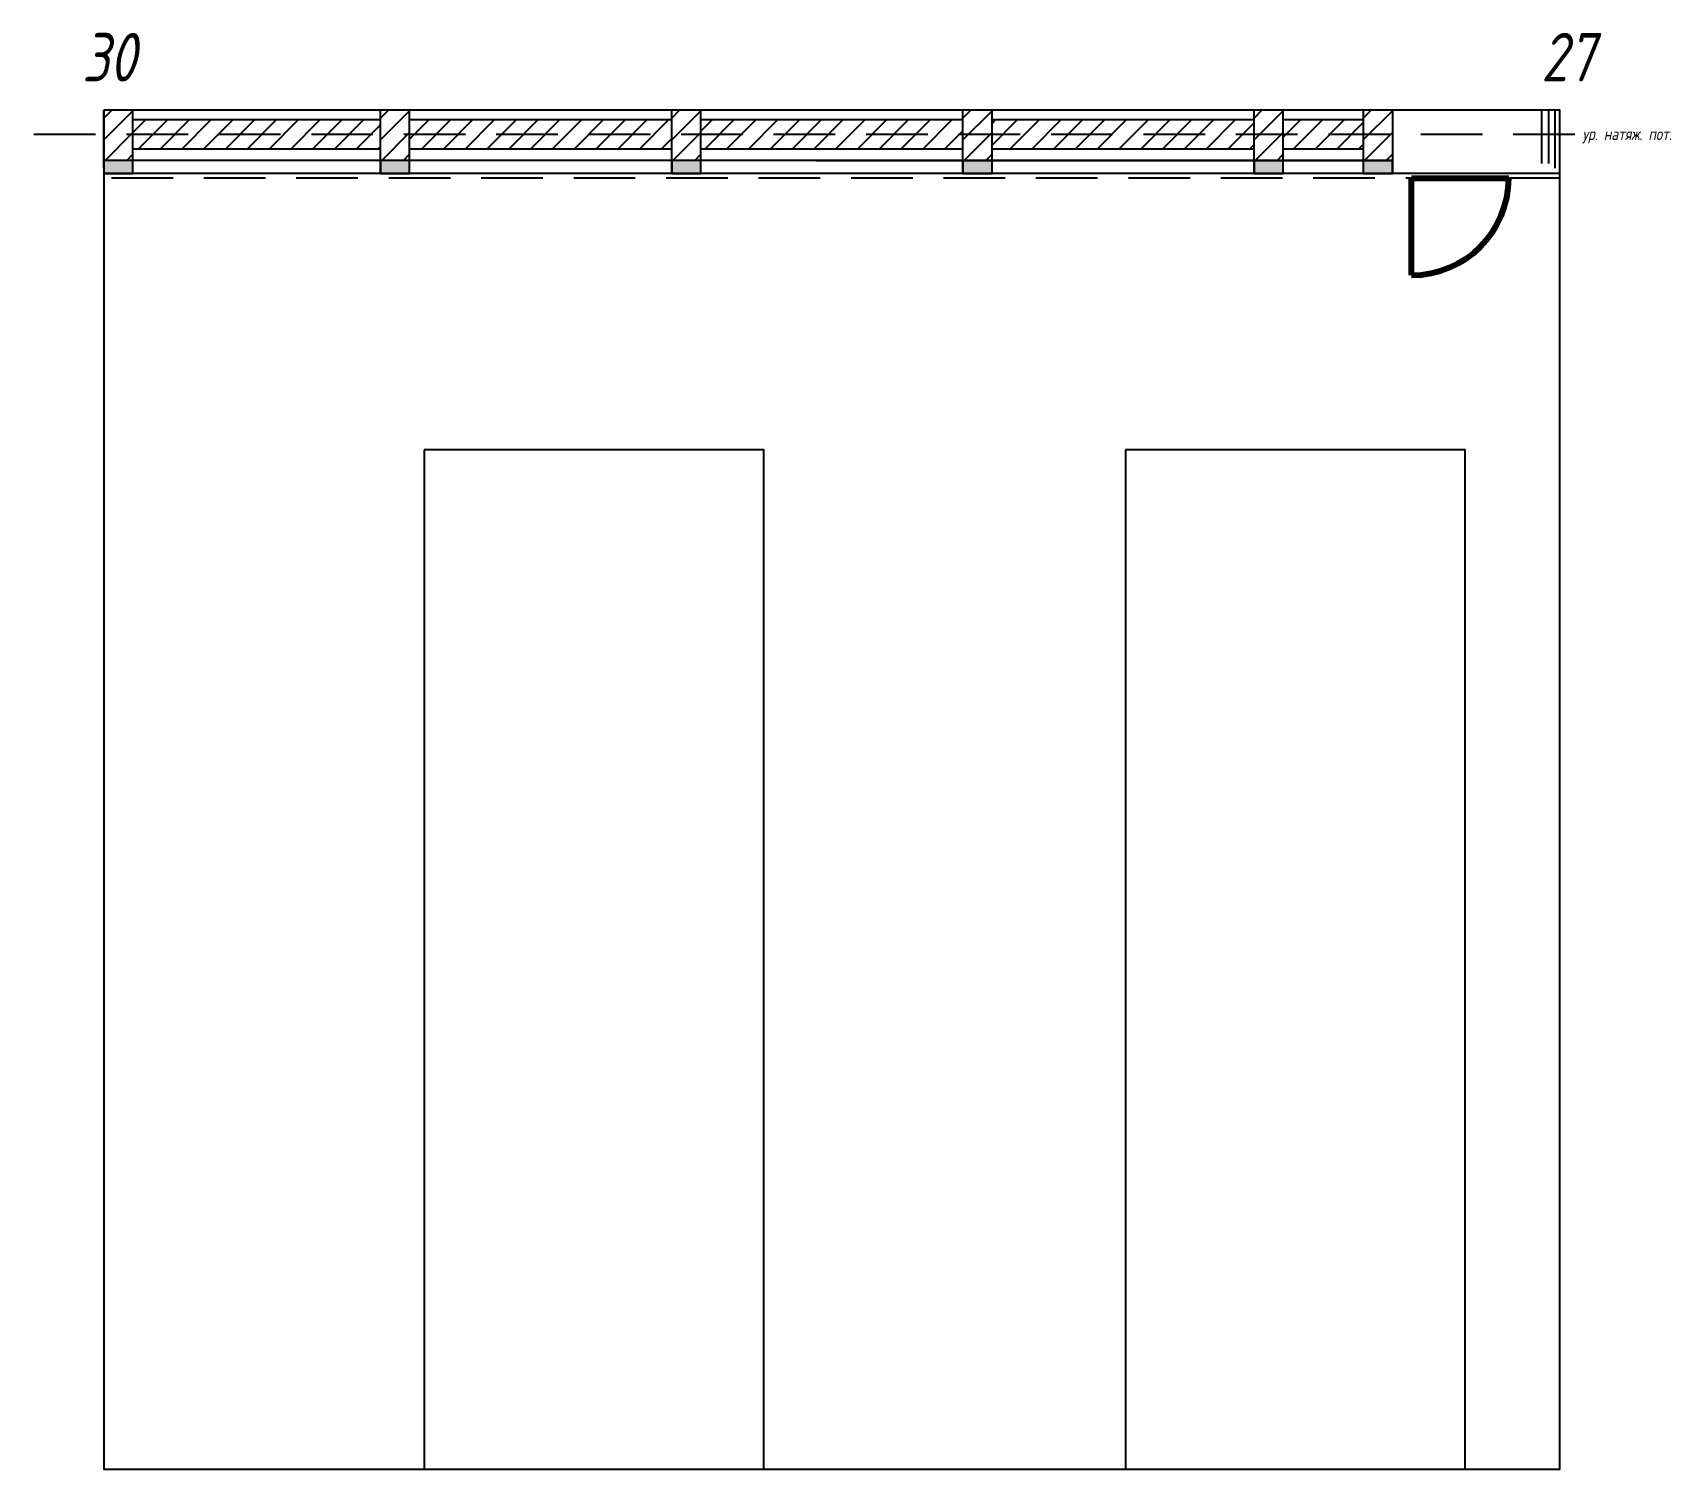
# Model space of a CAD drawing. Header units: millimetres. Extents: x -147 to 3229, y 0 to 2960.
import ezdxf
from ezdxf.enums import TextEntityAlignment as Align

# ---------------------------------------------------------------- set-up
doc = ezdxf.new("R2010")
doc.units = ezdxf.units.MM
doc.linetypes.add('DASHED', pattern=[19.05, 12.7, -6.35])
for name, color, linetype in [('01 Черновое', 7, 'Continuous'), ('03 Потолок', 5, 'Continuous'), ('04 Лючки', 2, 'Continuous')]:
    doc.layers.add(name, color=color, linetype=linetype)
doc.styles.add('ГОСТ-ISOCPEUR', font='isocpeui.ttf', dxfattribs={"width": 0.8})

msp = doc.modelspace()

# ---------------------------------------------------------------- hatches: boundary and pattern name
at = {"layer": '03 Потолок', "lineweight": -2}
h = msp.add_hatch(dxfattribs=at)
h.set_pattern_fill('ANSI31', color=256, scale=10, style=0)
h.paths.add_polyline_path([(60, 2750), (60, 2800), (0, 2800), (0, 2750)])
h.paths.add_polyline_path([(60, 2696.5), (60, 2750), (0, 2750), (0, 2696.5)])
h = msp.add_hatch(dxfattribs=at)
h.set_pattern_fill('ANSI31', color=256, scale=10, style=0)
h.paths.add_polyline_path([(570, 2750), (570, 2780), (60, 2780), (60, 2750)])
h.paths.add_polyline_path([(570, 2720), (570, 2750), (60, 2750), (60, 2720)])
h.paths.add_polyline_path([(1170, 2750), (1170, 2780), (630, 2780), (630, 2750)])
h.paths.add_polyline_path([(1170, 2720), (1170, 2750), (630, 2750), (630, 2720)])
h.paths.add_polyline_path([(1770, 2750), (1770, 2780), (1230, 2780), (1230, 2750)])
h.paths.add_polyline_path([(1770, 2720), (1770, 2750), (1230, 2750), (1230, 2720)])
h.paths.add_polyline_path([(2370, 2750), (2370, 2780), (1830, 2780), (1830, 2750)])
h.paths.add_polyline_path([(2370, 2720), (2370, 2750), (1830, 2750), (1830, 2720)])
h.paths.add_polyline_path([(2595, 2750), (2595, 2780), (2430, 2780), (2430, 2750)])
h.paths.add_polyline_path([(2595, 2720), (2595, 2750), (2430, 2750), (2430, 2720)])
h = msp.add_hatch(dxfattribs=at)
h.set_pattern_fill('ANSI31', color=256, scale=10, style=0)
h.set_pattern_definition([(45, (570, 0), (-22.45064, 22.45064), [])])
h.paths.add_polyline_path([(630, 2750), (630, 2800), (570, 2800), (570, 2750)])
h.paths.add_polyline_path([(630, 2696.5), (630, 2750), (570, 2750), (570, 2696.5)])
h = msp.add_hatch(dxfattribs=at)
h.set_pattern_fill('ANSI31', color=256, scale=10, style=0)
h.set_pattern_definition([(45, (1170, 0), (-22.45064, 22.45064), [])])
h.paths.add_polyline_path([(1230, 2750), (1230, 2800), (1170, 2800), (1170, 2750)])
h.paths.add_polyline_path([(1230, 2696.5), (1230, 2750), (1170, 2750), (1170, 2696.5)])
h = msp.add_hatch(dxfattribs=at)
h.set_pattern_fill('ANSI31', color=256, scale=10, style=0)
h.set_pattern_definition([(45, (1770, 0), (-22.45064, 22.45064), [])])
h.paths.add_polyline_path([(1830, 2750), (1830, 2800), (1770, 2800), (1770, 2750)])
h.paths.add_polyline_path([(1830, 2696.5), (1830, 2750), (1770, 2750), (1770, 2696.5)])
h = msp.add_hatch(dxfattribs=at)
h.set_pattern_fill('ANSI31', color=256, scale=10, style=0)
h.set_pattern_definition([(45, (2370, 0), (-22.45064, 22.45064), [])])
h.paths.add_polyline_path([(2430, 2750), (2430, 2800), (2370, 2800), (2370, 2750)])
h.paths.add_polyline_path([(2430, 2696.5), (2430, 2750), (2370, 2750), (2370, 2696.5)])
h = msp.add_hatch(dxfattribs=at)
h.set_pattern_fill('ANSI31', color=256, scale=10, style=0)
h.set_pattern_definition([(45, (2595, 0), (-22.45064, 22.45064), [])])
h.paths.add_polyline_path([(2655, 2750), (2655, 2800), (2595, 2800), (2595, 2750)])
h.paths.add_polyline_path([(2655, 2696.5), (2655, 2750), (2595, 2750), (2595, 2696.5)])
for points in [[(60, 2669.5), (60, 2696.5), (0, 2696.5), (0, 2669.5)], [(630, 2669.5), (630, 2696.5), (570, 2696.5), (570, 2669.5)], [(1230, 2669.5), (1230, 2696.5), (1170, 2696.5), (1170, 2669.5)], [(1830, 2669.5), (1830, 2696.5), (1770, 2696.5), (1770, 2669.5)], [(2430, 2669.5), (2430, 2696.5), (2370, 2696.5), (2370, 2669.5)], [(2655, 2669.5), (2655, 2696.5), (2595, 2696.5), (2595, 2669.5)]]:
    msp.add_hatch(color=256, dxfattribs=at).paths.add_polyline_path(points)

# ---------------------------------------------------------------- linework, layer by layer
at = {"layer": '01 Черновое'}
for points in [[(0, 2800), (0, 0), (3000, 0), (3000, 2800)], [(660, 2100), (660, 0), (1360, 0), (1360, 2100)], [(2105, 2100), (2105, 0), (2805, 0), (2805, 2100)]]:
    msp.add_lwpolyline(points, close=True, dxfattribs=at)
at = {"layer": '03 Потолок', "color": 7, "ltscale": 10}
for p, q in [((0, 2680.5), (0, 2800)), ((60, 2669.5), (60, 2800)), ((570, 2669.5), (570, 2800)), ((630, 2669.5), (630, 2800)), ((1170, 2669.5), (1170, 2800)), ((1230, 2669.5), (1230, 2800)), ((1770, 2669.5), (1770, 2800)), ((1830, 2669.5), (1830, 2800)), ((2370, 2669.5), (2370, 2800)), ((2430, 2669.5), (2430, 2800)), ((2595, 2800), (2595, 2669.5)), ((2655, 2800), (2655, 2669.5)), ((2962.5, 2690), (2962.5, 2800)), ((2990, 2680.5), (2990, 2800)), ((2655, 2696.5), (0, 2696.5)), ((3000, 2669.5), (0, 2669.5)), ((1468, 2696.5), (2655, 2696.5))]:
    msp.add_line(p, q, dxfattribs=at)
at = {"layer": '03 Потолок', "color": 7, "lineweight": -2}
for p, q in [((570, 2780), (60, 2780)), ((1170, 2780), (630, 2780)), ((1770, 2780), (1230, 2780)), ((2370, 2780), (1830, 2780)), ((2595, 2780), (2430, 2780)), ((570, 2720), (60, 2720)), ((1170, 2720), (630, 2720)), ((1770, 2720), (1230, 2720)), ((2370, 2720), (1830, 2720)), ((2595, 2720), (2430, 2720))]:
    msp.add_line(p, q, dxfattribs=at)
at = {"layer": '03 Потолок', "color": 7, "linetype": 'DASHED', "ltscale": 10}
for p, q in [((2977.5, 2690), (2977.5, 2800)), ((3031, 2750), (-146.5, 2750)), ((3000, 2660), (0, 2660))]:
    msp.add_line(p, q, dxfattribs=at)
at = {"layer": '03 Потолок', "color": 7}
for points in [[(60, 2669.5), (60, 2696.5), (0, 2696.5), (0, 2669.5)], [(630, 2669.5), (630, 2696.5), (570, 2696.5), (570, 2669.5)], [(1230, 2669.5), (1230, 2696.5), (1170, 2696.5), (1170, 2669.5)], [(1830, 2669.5), (1830, 2696.5), (1770, 2696.5), (1770, 2669.5)], [(2430, 2669.5), (2430, 2696.5), (2370, 2696.5), (2370, 2669.5)], [(2655, 2669.5), (2655, 2696.5), (2595, 2696.5), (2595, 2669.5)]]:
    msp.add_lwpolyline(points, close=True, dxfattribs=at)
at = {"layer": '04 Лючки', "lineweight": 80}
for p, q in [((2694.5, 2460), (2694.5, 2660)), ((2694.5, 2660), (2894.5, 2660))]:
    msp.add_line(p, q, dxfattribs=at)
msp.add_arc((2694.5, 2660), 200, 270, 0, dxfattribs=at)

# ---------------------------------------------------------------- texts
at = {"layer": '01 Черновое', "style": 'ГОСТ-ISOCPEUR', "width": 0.8}
for s, p in [('30', (10.7, 2909.4)), ('27', (3016.7, 2909.4))]:
    msp.add_text(s, height=100, dxfattribs=at).set_placement(p, align=Align.MIDDLE)
at = {"layer": '03 Потолок', "color": 7, "ltscale": 10, "insert": (3046.5, 2763.6), "char_height": 25, "width": 270.313, "attachment_point": 1, "style": 'ГОСТ-ISOCPEUR'}
msp.add_mtext('{ур. натяж. пот.}', dxfattribs=at)

doc.saveas('drawing.dxf')
